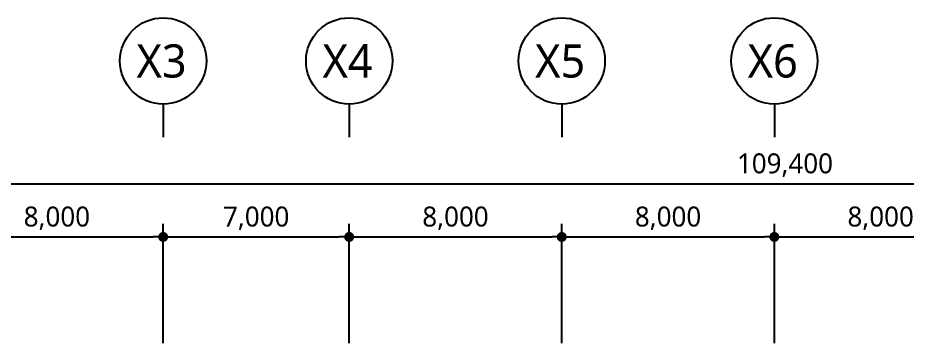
# Model space of a CAD drawing. Header units: millimetres. Extents: x -38475 to 94728, y -31127 to 90245.
# Drawn here: x 8404 to 41875, y 77995 to 90245 of the extents above; entities that cross this region are included whole.
import ezdxf

# ---------------------------------------------------------------- set-up
doc = ezdxf.new("R2010")
doc.units = ezdxf.units.MM
doc.layers.add('e-plan', color=9, linetype='Continuous')
doc.styles.add('USUN', font='malgun_0.ttf')

# ---------------------------------------------------------------- blocks, each defined once
blk = doc.blocks.new('_Dot')
at = {"layer": 'e-plan', "linetype": 'ByBlock', "lineweight": -2}
blk.add_line((-0.5, 0), (-1, 0), dxfattribs=at)
at = {"layer": 'e-plan', "linetype": 'ByBlock', "const_width": 0.5}
blk.add_lwpolyline([(-0.25, 0, 1), (0.25, 0, 1)], format="xyb", close=True, dxfattribs=at)
blk = doc.blocks.new('Xref-지하2층')
at = {"layer": 'e-plan'}
for p, q in [((17400, 98900), (17400, 97650)), ((24400, 98900), (24400, 97650)), ((32400, 98900), (32400, 97650)), ((40400, 98900), (40400, 97650)), ((-13525, 95900), (95125, 95900)), ((17400, 89900, 0), (17400, 94400, 0)), ((17400, 89900, 0), (17400, 94400, 0)), ((24400, 89900, 0), (24400, 94400, 0)), ((24400, 89900), (24400, 94400)), ((32400, 89900), (32400, 94400)), ((32400, 89900), (32400, 94400)), ((40400, 89900), (40400, 94400)), ((40400, 89900), (40400, 94400)), ((9775, 93900, 0), (17025, 93900, 0)), ((17775, 93900, 0), (24025, 93900, 0)), ((24775, 93900), (32025, 93900)), ((32775, 93900), (40025, 93900)), ((40775, 93900), (48025, 93900))]:
    blk.add_line(p, q, dxfattribs=at)
for centre in [(17400, 100525), (24400, 100525), (32400, 100525), (40400, 100525)]:
    blk.add_circle(centre, 1625, dxfattribs=at)
at = {"layer": 'e-plan', "xscale": 375, "yscale": 375, "zscale": 375}
for p in [(17400, 93900, 0), (24400, 93900, 0), (32400, 93900), (40400, 93900)]:
    blk.add_blockref('_Dot', p, dxfattribs=at)
at = {"layer": 'e-plan', "xscale": 375, "yscale": 375, "zscale": 375, "rotation": 180}
for p in [(17400, 93900, 0), (24400, 93900), (32400, 93900), (40400, 93900)]:
    blk.add_blockref('_Dot', p, dxfattribs=at)
at = {"layer": 'e-plan', "style": 'USUN'}
for s, p in [('X3', (16398, 99900)), ('X4', (23398, 99900)), ('X5', (31398, 99900)), ('X6', (39398, 99900))]:
    blk.add_text(s, height=1250, dxfattribs=at).set_placement(p)
at = {"layer": 'e-plan', "char_height": 750, "attachment_point": 5, "style": 'USUN'}
for s, insert in [('\\A1;109,400', (40800, 96603)), ('\\A1;8,000', (13400, 94600, 0)), ('\\A1;7,000', (20900, 94600, 0)), ('\\A1;8,000', (28400, 94600)), ('\\A1;8,000', (36400, 94600)), ('\\A1;8,000', (44400, 94600))]:
    blk.add_mtext(s, dxfattribs=dict(at, insert=insert))
blk = doc.blocks.new('A$C61602750')
at = {"layer": 'e-plan'}
blk.add_blockref('Xref-지하2층', (-3525, -11905), dxfattribs=at)

msp = doc.modelspace()

# ---------------------------------------------------------------- block references
at = {"layer": 'e-plan'}
msp.add_blockref('A$C61602750', (0, 0), dxfattribs=at)

doc.saveas('drawing.dxf')
